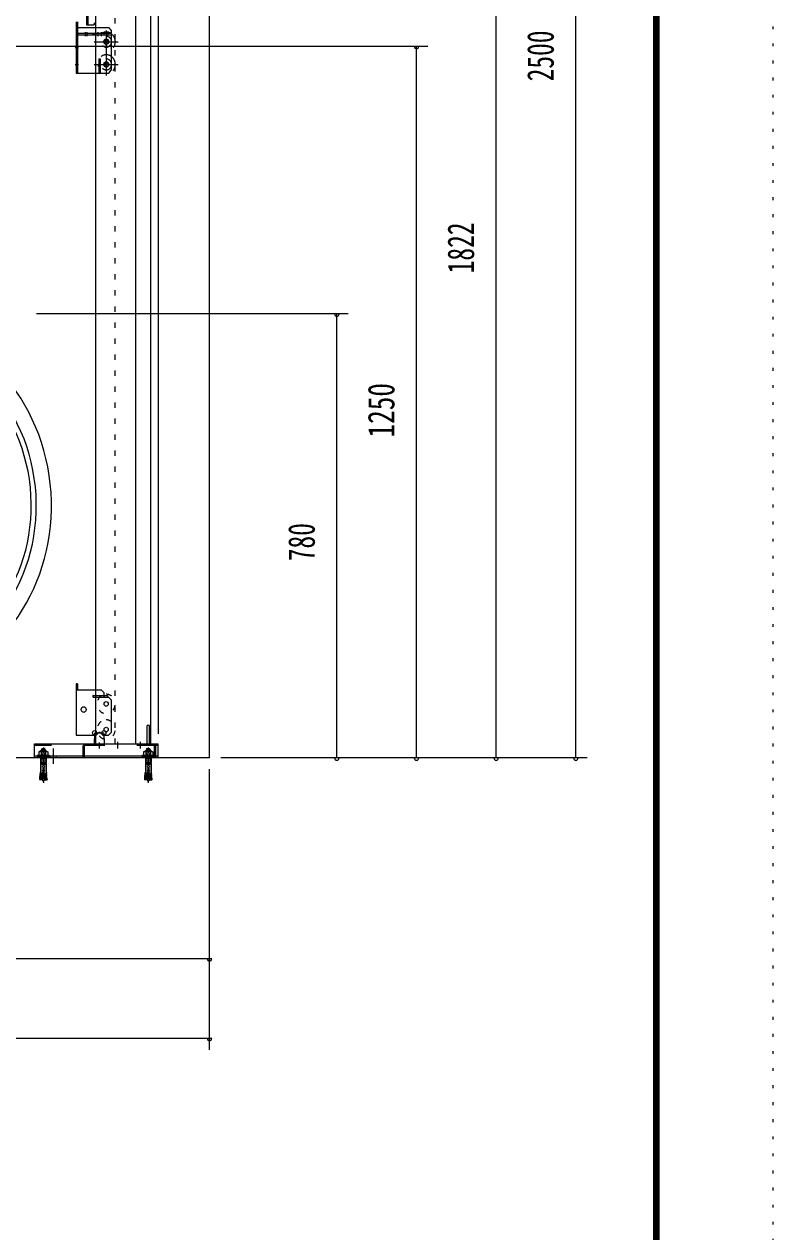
# Model space of a CAD drawing. Units: millimetres, scale not verified. Extents: x -5940 to 5940, y -7282 to 7278.
# Drawn here: x 4624 to 5940, y 3300 to 5422 of the extents above; entities that cross this region are included whole.
import ezdxf
from ezdxf.enums import TextEntityAlignment as Align

# ---------------------------------------------------------------- set-up
doc = ezdxf.new("R2010")
doc.units = ezdxf.units.MM
doc.header["$LTSCALE"] = 10
doc.header["$PDMODE"] = 32
doc.header["$PDSIZE"] = 10
for name, pattern in [('USER1', [3, 1, -2]), ('USER2', [10, 4, -6]), ('USER3', [13, 6, -3, 1, -3]), ('USER4', [24, 12, -5, 2, -5]), ('USER6', [3, 0.5, -2.5])]:
    doc.linetypes.add(name, pattern=pattern)
for name, color, linetype, lineweight in [('0-0_0', 7, 'Continuous', 18), ('0-1_0-00', 4, 'Continuous', 18), ('0-2_2ラック-03BODL', 7, 'Continuous', 18), ('0-3_2ラック-5下レル', 7, 'Continuous', 18), ('0-6_2ラック-9上ラック', 7, 'Continuous', 18), ('0-7_2ラック-A上ラック架台', 3, 'Continuous', 18), ('0-B_2ラック-F寸法', 3, 'Continuous', 18), ('1-0_F-E_J_ADD', 7, 'USER6', 18), ('1-4_2-03BODL', 2, 'Continuous', 18)]:
    doc.layers.add(name, color=color, linetype=linetype, lineweight=lineweight)
doc.styles.add('ＭＳ ゴシック', font='')
doc.styles.get('ＭＳ ゴシック').set_extended_font_data('MS Gothic')

# ---------------------------------------------------------------- blocks, each defined once
blk = doc.blocks.new('jr')
at = {"layer": '1-4_2-03BODL', "color": 6}
for major_axis, start_param, end_param in [((330.2, 0), 3.5186118, 7.8245809), ((300.2, 0), 3.2669578, 7.8714325), ((290.2, 0), 3.267249, 7.8711438)]:
    blk.add_ellipse((17281.34, 6085.51), major_axis=major_axis, ratio=0.984808, start_param=start_param, end_param=end_param, dxfattribs=at)
blk = doc.blocks.new('C-10x60L_8')
at = {"layer": '0-1_0-00', "linetype": 'USER3'}
blk.add_line((-688, 0), (2120, 0), dxfattribs=at)
at = {"layer": '0-1_0-00'}
for p, q in [((-608, -88), (-608, 88)), ((-551.1, -130), (-551.1, 130)), ((-551.1, 130), (-488, 130)), ((-480, 152), (-432, 200)), ((-480, -152), (-480, 152)), ((-480, -122), (-480, 122)), ((-464.5, 167.5), (-374.8, 167.5)), ((-432, -200), (-432, 200)), ((-432, 200), (-374.8, 200)), ((-374.8, 268), (-342.8, 323.3)), ((-374.8, -268), (-374.8, 268)), ((-342.8, 323.3), (-54.8, 323.3)), ((-342.8, 161.7), (-54.8, 161.7)), ((-54.8, 440), (-54.8, -440)), ((-54.8, 440), (0, 440)), ((-54.8, -323.3), (-54.8, 323.3)), ((0, -440), (0, 440)), ((0, 200), (507.1, 200)), ((0, 167.5), (507.1, 167.5)), ((507.1, -200), (507.1, 200)), ((520, 177.6), (507.1, 200)), ((507.1, 167.5), (520, 177.6)), ((520, 177.6), (603.6, 200)), ((520, -177.6), (520, 177.6)), ((603.6, -200), (603.6, 200)), ((603.6, 200), (1192.1, 200)), ((1192.1, 200), (1333.7, 212.4)), ((1200, 20), (1917.3, 82.8)), ((1200, -20), (1200, 20)), ((1349.4, 33.1), (1333.7, 212.4)), ((1473.2, 224.6), (1403.5, 218.5)), ((1419.2, 39.2), (1403.5, 218.5)), ((1488.9, 45.3), (1473.2, 224.6)), ((1612.7, 236.8), (1542.9, 230.7)), ((1558.6, 51.4), (1542.9, 230.7)), ((1628.4, 57.5), (1612.7, 236.8)), ((1752.1, 249), (1682.4, 242.9)), ((1698.1, 63.6), (1682.4, 242.9)), ((1767.8, 69.7), (1752.1, 249)), ((1821.9, 255.1), (1901.6, 262.1)), ((1837.6, 75.8), (1821.9, 255.1)), ((1917.3, 82.8), (1901.6, 262.1)), ((-551.1, -130), (-488, -130)), ((-480, -152), (-432, -200)), ((-464.5, -167.5), (-374.8, -167.5)), ((-432, -200), (-374.8, -200)), ((-374.8, -268), (-342.8, -323.3)), ((-342.8, -161.7), (-54.8, -161.7)), ((-342.8, -323.3), (-54.8, -323.3)), ((-54.8, -440), (0, -440)), ((0, -167.5), (507.1, -167.5)), ((0, -200), (507.1, -200)), ((507.1, -167.5), (520, -177.6)), ((520, -177.6), (507.1, -200)), ((520, -177.6), (603.6, -200)), ((603.6, -200), (1192.1, -200)), ((1192.1, -200), (1333.7, -212.4)), ((1200, -20), (1917.3, -82.8)), ((1349.4, -33.1), (1333.7, -212.4)), ((1419.2, -39.2), (1403.5, -218.5)), ((1473.2, -224.6), (1403.5, -218.5)), ((1488.9, -45.3), (1473.2, -224.6)), ((1558.6, -51.4), (1542.9, -230.7)), ((1612.7, -236.8), (1542.9, -230.7)), ((1628.4, -57.5), (1612.7, -236.8)), ((1698.1, -63.6), (1682.4, -242.9)), ((1752.1, -249), (1682.4, -242.9)), ((1767.8, -69.7), (1752.1, -249)), ((1837.6, -75.8), (1821.9, -255.1)), ((1821.9, -255.1), (1901.6, -262.1)), ((1917.3, -82.8), (1901.6, -262.1))]:
    blk.add_line(p, q, dxfattribs=at)
at = {"layer": '0-1_0-00', "linetype": 'USER2'}
for p, q in [((-472, 80), (1774.7, 80)), ((-472, -80), (1774.7, -80))]:
    blk.add_line(p, q, dxfattribs=at)
at = {"layer": '0-1_0-00'}
for centre, radius, start, end in [((-499.1, 0), 140, 111.787, 141.055), ((-488, 122), 8, 0, 90), ((-472, 88), 8, 180, 270), ((50.3, 0), 425.1, 157.649, 202.351), ((-256.5, 242.5), 118.2, 180.014, 223.119), ((1360.4, 308.8), 100, 254.513, 295.487), ((1499.9, 321), 100, 254.513, 295.487), ((1639.4, 333.2), 100, 254.513, 295.487), ((1778.8, 345.4), 100, 254.513, 295.487), ((1774.7, -400), 480, 56.443, 82.426), ((-499.1, 0), 140, 218.945, 248.213), ((-488, -122), 8, 270, 0), ((-472, -88), 8, 90, 180), ((-256.5, -242.5), 118.2, 136.881, 179.986), ((1360.4, -308.8), 100, 64.513, 105.487), ((1499.9, -321), 100, 64.513, 105.487), ((1639.4, -333.2), 100, 64.513, 105.487), ((1778.8, -345.4), 100, 64.513, 105.487), ((1774.7, 400), 480, 277.574, 303.557)]:
    blk.add_arc(centre, radius, start, end, dxfattribs=at)
at = {"layer": '0-1_0-00', "linetype": 'USER2'}
for centre, start, end in [((1774.7, -400), 82.426, 90), ((1774.7, 400), 270, 277.574)]:
    blk.add_arc(centre, 480, start, end, dxfattribs=at)
at = {"layer": '1-0_F-E_J_ADD'}
blk.add_point((0, 0), dxfattribs=at)
blk = doc.blocks.new('akyg')
at = {"layer": '0-6_2ラック-9上ラック'}
for p, q in [((10696.29, 6937.12), (10696.29, 6542.62)), ((10698.79, 6937.12), (10698.79, 6542.62)), ((10696.29, 6542.62), (10711.29, 6542.62)), ((10711.29, 6546.12), (10711.29, 6542.62))]:
    blk.add_line(p, q, dxfattribs=at)
at = {"layer": '0-7_2ラック-A上ラック架台'}
for p, q in [((10714.79, 5279.88), (10714.79, 6969.88)), ((10794.79, 5279.88), (10794.79, 6969.88)), ((10824.79, 5279.88), (10824.79, 6969.88))]:
    blk.add_line(p, q, dxfattribs=at)
at = {"layer": '0-7_2ラック-A上ラック架台', "color": 7, "linetype": 'USER1'}
blk.add_line((10753.29, 5279.88), (10753.29, 6969.88), dxfattribs=at)
at = {"layer": '0-7_2ラック-A上ラック架台', "color": 7}
for p, q in [((10675.79, 6548.12), (10675.79, 6458.12)), ((10675.79, 6538.12), (10740.79, 6538.12)), ((10678.29, 6548.12), (10678.29, 6458.12)), ((10745.79, 6533.12), (10740.79, 6538.12)), ((10675.79, 6527.12), (10678.29, 6527.12)), ((10675.79, 6514.12), (10678.29, 6514.12)), ((10678.29, 6528.12), (10745.79, 6528.12)), ((10678.29, 6525.12), (10745.79, 6525.12)), ((10708.79, 6527.12), (10708.79, 6526.12)), ((10710.79, 6528.12), (10710.79, 6525.12)), ((10730.79, 6528.12), (10730.79, 6525.12)), ((10738.79, 6528.12), (10738.79, 6525.12)), ((10745.79, 6533.12), (10745.79, 6528.12)), ((10745.79, 6525.12), (10745.79, 6463.12)), ((10720.79, 6483.12), (10720.79, 6458.12)), ((10720.79, 6483.12), (10723.79, 6483.12)), ((10722.79, 6471.62), (10721.79, 6471.62)), ((10723.79, 6483.12), (10723.79, 6458.12)), ((10675.79, 6468.12), (10678.29, 6468.12)), ((10675.79, 6458.12), (10740.79, 6458.12)), ((10723.79, 6470.62), (10720.79, 6470.62)), ((10740.79, 6458.12), (10745.79, 6463.12)), ((10678.06, 5384.78), (10675.56, 5384.78)), ((10675.56, 5384.78), (10675.56, 5294.78)), ((10675.56, 5374.78), (10725.56, 5374.78)), ((10678.06, 5384.78), (10678.06, 5374.78)), ((10730.56, 5369.78), (10725.56, 5374.78)), ((10730.56, 5369.78), (10730.56, 5361.78)), ((10708.56, 5363.78), (10708.56, 5362.78)), ((10709.56, 5364.78), (10738.56, 5364.78)), ((10709.56, 5361.78), (10740.56, 5361.78)), ((10738.56, 5364.78), (10738.56, 5361.78)), ((10745.56, 5356.78), (10740.56, 5361.78)), ((10745.56, 5356.78), (10745.56, 5299.78)), ((10817.41, 5279.88), (10817.41, 5311.88)), ((10675.56, 5294.78), (10715.56, 5294.78)), ((10712.41, 5297.92), (10711.79, 5279.88)), ((10713.41, 5298.88), (10730.16, 5298.88)), ((10720.56, 5299.78), (10715.56, 5294.78)), ((10723.56, 5299.28), (10720.56, 5299.28)), ((10728.56, 5294.78), (10723.56, 5299.78)), ((10728.56, 5294.78), (10740.56, 5294.78)), ((10731.16, 5297.92), (10731.79, 5279.88)), ((10740.56, 5294.78), (10745.56, 5299.78)), ((10591.79, 5279.88), (10839.79, 5279.88)), ((10591.79, 5254.88), (10591.79, 5279.88)), ((10839.79, 5254.88), (10839.79, 5279.88)), ((10839.79, 5257.88), (10591.79, 5257.88))]:
    blk.add_line(p, q, dxfattribs=at)
at = {"layer": '0-7_2ラック-A上ラック架台', "linetype": 'USER4'}
for p, q in [((10693.79, 6530.12), (10693.79, 6523.12)), ((10696.65, 6530.12), (10696.65, 6523.12)), ((10718.79, 6530.12), (10718.79, 6523.12)), ((10725.79, 6530.12), (10725.79, 6523.12)), ((10735.79, 6532.75), (10735.79, 6493.48)), ((10673.79, 6503.12), (10680.29, 6503.12)), ((10711.64, 6513.12), (10759.91, 6513.12)), ((10735.79, 6492.75), (10735.79, 6453.48)), ((10673.79, 6473.12), (10680.29, 6473.12)), ((10711.64, 6473.12), (10759.91, 6473.12)), ((10718.79, 6470.62), (10720.79, 6470.62)), ((10758.29, 5282.88), (10758.29, 5271.45)), ((10803.79, 5282.88), (10803.79, 5271.45)), ((10629.79, 5271.56), (10629.79, 5244.71)), ((10721.79, 5281.78), (10721.79, 5271.45))]:
    blk.add_line(p, q, dxfattribs=at)
at = {"layer": '0-7_2ラック-A上ラック架台', "linetype": 'USER2'}
for p, q in [((10735.29, 6513.62), (10733.29, 6513.62)), ((10736.29, 6515.62), (10735.29, 6515.62)), ((10735.29, 6513.62), (10735.29, 6515.62)), ((10736.29, 6513.62), (10736.29, 6515.62)), ((10738.29, 6513.62), (10736.29, 6513.62)), ((10738.29, 6512.62), (10738.29, 6513.62)), ((10735.29, 6510.62), (10735.29, 6512.62)), ((10736.29, 6510.62), (10735.29, 6510.62)), ((10738.29, 6512.62), (10736.29, 6512.62)), ((10736.29, 6510.62), (10736.29, 6512.62)), ((10735.29, 6473.62), (10733.29, 6473.62)), ((10736.29, 6475.62), (10735.29, 6475.62)), ((10735.29, 6473.62), (10735.29, 6475.62)), ((10735.29, 6470.62), (10735.29, 6472.62)), ((10736.29, 6473.62), (10736.29, 6475.62)), ((10738.29, 6473.62), (10736.29, 6473.62)), ((10738.29, 6472.62), (10736.29, 6472.62)), ((10736.29, 6470.62), (10736.29, 6472.62)), ((10738.29, 6472.62), (10738.29, 6473.62)), ((10736.29, 6470.62), (10735.29, 6470.62)), ((10839.79, 5276.88), (10591.79, 5276.88)), ((10689.79, 5256.88), (10689.79, 5276.88)), ((10692.29, 5256.88), (10692.29, 5276.88)), ((10832.29, 5256.88), (10832.29, 5276.88)), ((10834.79, 5256.88), (10834.79, 5276.88)), ((10603.79, 5257.88), (10603.79, 5254.88)), ((10615.79, 5257.88), (10615.79, 5254.88)), ((10623.79, 5257.88), (10623.79, 5254.88)), ((10635.79, 5257.88), (10635.79, 5254.88)), ((10692.29, 5256.88), (10689.79, 5256.88)), ((10813.79, 5257.88), (10813.79, 5254.88)), ((10825.79, 5257.88), (10825.79, 5254.88)), ((10834.79, 5256.88), (10832.29, 5256.88))]:
    blk.add_line(p, q, dxfattribs=at)
for points in [[(10735.29, 6512.62), (10733.29, 6512.62), (10733.29, 6513.62)], [(10735.29, 6472.62), (10733.29, 6472.62), (10733.29, 6473.62)]]:
    blk.add_lwpolyline(points, dxfattribs=at)
at = {"layer": '0-7_2ラック-A上ラック架台', "color": 7}
blk.add_lwpolyline([(10822.16, 5279.88), (10822.16, 5311.88), (10817.41, 5311.88)], dxfattribs=at)
at = {"layer": '0-7_2ラック-A上ラック架台', "linetype": 'USER2'}
for centre, radius in [((10735.79, 6513.12), 17.5), ((10735.79, 6513.12), 10), ((10735.79, 6513.12), 4.75), ((10735.79, 6473.12), 17.5), ((10735.79, 6473.12), 10), ((10735.79, 6473.12), 4.75)]:
    blk.add_circle(centre, radius, dxfattribs=at)
at = {"layer": '0-7_2ラック-A上ラック架台', "color": 7}
for centre, radius in [((10735.79, 6513.12), 4.1), ((10735.79, 6473.12), 4.1), ((10735.56, 5349.78), 4.1), ((10690.56, 5339.78), 5), ((10735.56, 5304.78), 4.1)]:
    blk.add_circle(centre, radius, dxfattribs=at)
at = {"layer": '0-7_2ラック-A上ラック架台', "color": 4, "linetype": 'USER1'}
for centre in [(10735.56, 5349.78), (10735.56, 5304.78)]:
    blk.add_circle(centre, 17.5, dxfattribs=at)
at = {"layer": '0-7_2ラック-A上ラック架台', "color": 7}
for centre, start, end in [((10709.79, 6527.12), 90, 180), ((10709.79, 6526.12), 180, 270), ((10721.79, 6470.62), 90, 180), ((10722.79, 6470.62), 0, 90), ((10709.56, 5363.78), 90, 180), ((10709.56, 5362.78), 180, 270), ((10713.41, 5297.88), 90, 178), ((10730.16, 5297.88), 2, 90)]:
    blk.add_arc(centre, 1, start, end, dxfattribs=at)
at = {"layer": '0-B_2ラック-F寸法', "color": 7}
for centre in [(10712.45, 5298.88), (10712.45, 5298.88), (10731.12, 5298.88), (10731.12, 5298.88)]:
    blk.add_circle(centre, 4, dxfattribs=at)
at = {"layer": '0-3_2ラック-5下レル', "xscale": 0.025, "yscale": 0.025, "rotation": 270}
for p in [(10609.79, 5257.88), (10819.79, 5257.88)]:
    blk.add_blockref('C-10x60L_8', p, dxfattribs=at)

msp = doc.modelspace()

# ---------------------------------------------------------------- linework, layer by layer
at = {"layer": '0-1_0-00', "color": 5}
for points in [[(5740, 7117.92), (-5740, 7117.92), (-5740, -922.08), (5740, -922.08)], [(5739, 7116.92), (5739, -921.08), (-5739, -921.08), (-5739, 7116.92)], [(5738, 7115.92), (5738, -920.08), (-5738, -920.08), (-5738, 7115.92)], [(5737, 7114.92), (5737, -919.08), (-5737, -919.08), (-5737, 7114.92)], [(5736, 7113.92), (5736, -918.08), (-5736, -918.08), (-5736, 7113.92)], [(5735, 7112.92), (5735, -917.08), (-5735, -917.08), (-5735, 7112.92)], [(5734, 7111.92), (5734, -916.08), (-5734, -916.08), (-5734, 7111.92)], [(5733, 7110.92), (5733, -915.08), (-5733, -915.08), (-5733, 7110.92)], [(5732, 7109.92), (5732, -914.08), (-5732, -914.08), (-5732, 7109.92)], [(5731, 7108.92), (5731, -913.08), (-5731, -913.08), (-5731, 7108.92)], [(5730, 7107.92), (5730, -912.08), (-5730, -912.08), (-5730, 7107.92)]]:
    msp.add_lwpolyline(points, close=True, dxfattribs=at)
at = {"layer": '0-2_2ラック-03BODL'}
for q in [(4949.79, 6682.8), (1271.81, 4132.8)]:
    msp.add_line((4949.79, 4132.8), q, dxfattribs=at)
at = {"layer": '0-B_2ラック-F寸法'}
for p, q in [((4859.79, 6822.8), (4859.79, 4175.32)), ((5593.79, 4132.8), (5593.79, 6632.78)), ((5453.79, 4132.8), (5453.79, 5954.8)), ((5333.79, 5382.8), (4033.74, 5382.8)), ((5317.79, 5382.8), (5309.79, 5382.8)), ((5313.79, 4132.8), (5313.79, 5382.8)), ((5193.79, 4912.84), (4645.71, 4912.84)), ((5177.79, 4912.84), (5169.79, 4912.84)), ((5173.79, 4132.8), (5173.79, 4912.84)), ((5613.79, 4132.8), (4969.79, 4132.8)), ((5177.79, 4132.8), (5169.79, 4132.8)), ((5317.79, 4132.8), (5309.79, 4132.8)), ((5457.79, 4132.8), (5449.79, 4132.8)), ((5597.79, 4132.8), (5589.79, 4132.8)), ((4949.79, 3620.05), (4949.79, 4112.8)), ((4949.79, 3780.05), (4124.79, 3780.05)), ((4953.78, 3780.05), (4945.78, 3780.05)), ((4949.79, 3640.05), (2771.79, 3640.05)), ((4953.78, 3640.05), (4945.78, 3640.05))]:
    msp.add_line(p, q, dxfattribs=at)
for centre in [(5313.79, 5382.8), (5173.79, 4912.84), (5173.79, 4132.8), (5313.79, 4132.8), (5453.79, 4132.8), (5593.79, 4132.8), (4949.78, 3780.05), (4949.78, 3640.05)]:
    msp.add_arc(centre, 4, 180, 0, dxfattribs=at)
at = {"layer": '1-0_F-E_J_ADD', "color": 5}
msp.add_lwpolyline([(5940, 7277.92), (5940, -1122.08), (-5940, -1122.08), (-5940, 7277.92)], close=True, dxfattribs=at)

# ---------------------------------------------------------------- block references
at = {"layer": '0-0_0', "xscale": 0.878}
msp.add_blockref('akyg', (-4657.55, -1122.08), dxfattribs=at)
at = {"layer": '0-0_0', "xscale": 0.886, "rotation": 3.02}
msp.add_blockref('jr', (-10589.95, -2304.34), dxfattribs=at)

# ---------------------------------------------------------------- texts
at = {"layer": '0-B_2ラック-F寸法', "color": 7, "style": 'ＭＳ ゴシック'}
for s, width, p in [('2500', 0.7, (5568.99, 5321.43)), ('1822', 0.7, (5428.99, 4984.15)), ('1250', 0.75, (5288.99, 4695.72)), ('780', 0.7, (5148.99, 4478.37))]:
    msp.add_text(s, height=46.89, rotation=90, dxfattribs=dict(at, width=width)).set_placement(p, align=Align.BOTTOM_LEFT)

doc.saveas('drawing.dxf')
